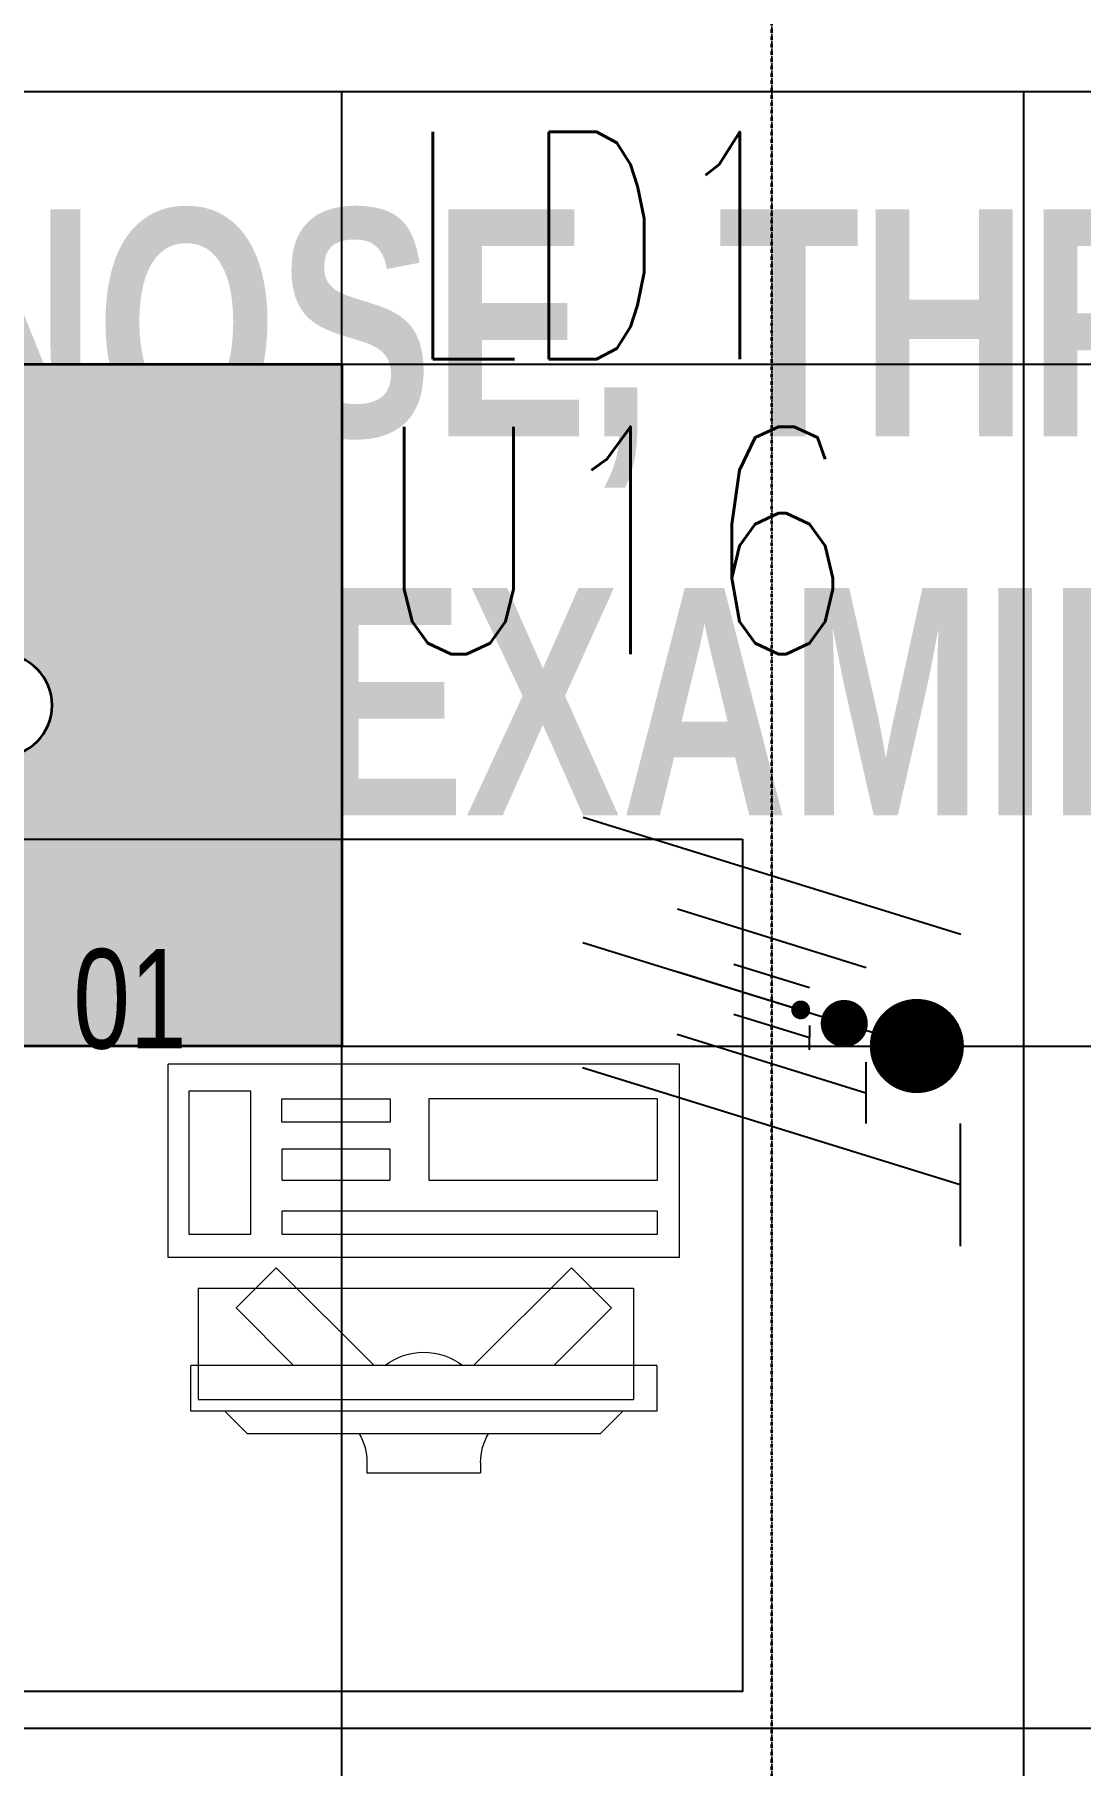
# Model space of a CAD drawing. Extents: x -12260 to 184725, y -29287 to 19916.
# Drawn here: x 45706 to 46626, y -7673 to -6150 of the extents above; entities that cross this region are included whole.
import ezdxf
from ezdxf.enums import TextEntityAlignment as Align

# ---------------------------------------------------------------- set-up
doc = ezdxf.new("R2010")
doc.units = 0
doc.header["$LTSCALE"] = 0.25
doc.linetypes.add('DASHDOT', pattern=[25.4, 12.7, -6.35, 0, -6.35])
for name, color, linetype, lineweight in [('01-First Floor-FUR$0$72_EGR_BASE_TEXT', 252, 'Continuous', 5), ('01-First Floor-FUR$0$72_EGR_EQP_TAG', 142, 'Continuous', 5), ('01-First Floor-FUR$0$LOADING', 253, 'Continuous', 5), ('01-First Floor-FUR$0$Walls', 251, 'Continuous', 5), ('E-LITE-CIRC', 6, 'Continuous', 25), ('E-LITE-CIRC-NUMB', 6, 'Continuous', 25), ('E-LITE-CLNG', 150, 'Continuous', 35), ('E-LITE-CLNG-CNDT', 6, 'DASHDOT', 35), ('E-LITE-CTRL', 6, 'Continuous', 25), ('E-LITE-IDEN', 6, 'Continuous', 25), ('E-POWR-WIRE', 6, 'Continuous', 25), ('E-POWR-WIRE @ 100', 6, 'Continuous', 25), ('E-POWR-WIRE @ 20', 6, 'Continuous', 25), ('E-POWR-WIRE @ 50', 6, 'Continuous', 25)]:
    doc.layers.add(name, color=color, linetype=linetype, lineweight=lineweight)
doc.layers.add('01-First Floor-FUR$0$FALSE CEILING', color=251, linetype='Continuous')
doc.styles.add('01-First Floor-FUR$0$X3G_ENTITY_257CFD', font='swisscl.ttf', dxfattribs={"height": 200})
doc.styles.add('01-First Floor-FUR$0$X3G_ENTITY_9EC9', font='swisscl.ttf', dxfattribs={"height": 0.2})
doc.styles.add('DC_SIMPLEX', font='SIMPLEX.shx', dxfattribs={"width": 0.7})

# ---------------------------------------------------------------- blocks, each defined once
blk = doc.blocks.new('*U213')
h = blk.add_hatch(color=254)
h.dxf.hatch_style = 1
h.paths.add_polyline_path([(-300, 300), (-300, -300), (300, -300), (300, 300)])
edge = h.paths.add_edge_path(flags=16)
edge.add_arc((0, 0), 45, 0, 360)
blk.add_lwpolyline([(-300, 300), (-300, -300), (300, -300), (300, 300)], close=True)
blk.add_circle((0, 0), 45)
at = {"layer": 'E-LITE-CIRC-NUMB', "style": 'DC_SIMPLEX', "width": 0.7, "flags": 8}
blk.add_attdef('CIRCUIT', text='', height=200, rotation=0, dxfattribs=at).set_placement((-473.9, 300), align=Align.RIGHT)
at = {"layer": 'E-LITE-CTRL', "style": 'DC_SIMPLEX', "width": 0.7, "flags": 8}
blk.add_attdef('CONTROL', (1118.9, -935), '', height=200, rotation=360, dxfattribs=at)
at = {"layer": 'E-LITE-IDEN', "style": 'DC_SIMPLEX', "width": 0.7, "flags": 8}
blk.add_attdef('TYPE', (497.9, 457.6), '', height=200, rotation=360, dxfattribs=at)
blk = doc.blocks.new('*U43')
for p, q in [((-1.658, 1.617), (1.663, 0.587)), ((-1.66, 0.515), (1.66, -0.515)), ((-1.663, -0.587), (1.658, -1.617)), ((1.659, -1.078), (1.657, -2.157))]:
    blk.add_line(p, q)
at = {"const_width": 0.414}
blk.add_lwpolyline([(1.278, -0.19, 1), (1.277, -0.604, 1)], format="xyb", close=True, dxfattribs=at)
blk = doc.blocks.new('*U941')
at = {"layer": 'E-POWR-WIRE @ 100', "xscale": 100, "yscale": 100, "zscale": 100}
blk.add_blockref('*U43', (46354, -7000.2), dxfattribs=at)
at = {"layer": 'E-POWR-WIRE @ 20', "xscale": 20, "yscale": 20, "zscale": 20}
blk.add_blockref('*U43', (46354, -7000.2), dxfattribs=at)
at = {"layer": 'E-POWR-WIRE @ 50', "xscale": 50, "yscale": 50, "zscale": 50}
blk.add_blockref('*U43', (46354, -7000.2), dxfattribs=at)
blk = doc.blocks.new('01-First Floor-FUR$0$ITCWLS1-P')
at = {"layer": '01-First Floor-FUR$0$LOADING'}
for p, q in [((-0.17, 0.45), (-0.17, 0)), ((-0.17, 0.45), (0, 0.45)), ((0, 0.45), (0, 0)), ((-0.2651, 0.43, 0), (-0.3051, 0.43, 0)), ((-0.3051, 0.43, 0), (-0.3051, 0.02, 0)), ((-0.2651, 0.43, 0), (-0.2651, 0.02, 0)), ((-0.1496, 0.4305), (-0.1291, 0.4305)), ((-0.1291, 0.4305), (-0.1291, 0.4089)), ((-0.3251, 0.38, 0), (-0.3051, 0.4, 0)), ((-0.197, 0.4094), (-0.295, 0.4094)), ((-0.295, 0.0264), (-0.295, 0.4094)), ((-0.197, 0.0264), (-0.197, 0.4094)), ((-0.3251, 0.38, 0), (-0.3251, 0.07, 0)), ((-0.3503, 0.275), (-0.3596, 0.275)), ((-0.3596, 0.175), (-0.3596, 0.275)), ((-0.3503, 0.175), (-0.3596, 0.175)), ((-0.3251, 0.07, 0), (-0.3051, 0.05, 0)), ((-0.3051, 0.02, 0), (-0.2651, 0.02, 0)), ((-0.197, 0.0264), (-0.295, 0.0264)), ((-0.17, 0), (0, 0))]:
    blk.add_line(p, q, dxfattribs=at)
at = {"layer": '01-First Floor-FUR$0$LOADING', "extrusion": (2.48281e-10, 3.18408e-10, -1)}
for p, q in [((-0.2651, 0.3395), (-0.2144, 0.3902)), ((-0.1791, 0.3548), (-0.2144, 0.3902)), ((-0.2651, 0.2688), (-0.1791, 0.3548))]:
    blk.add_line(p, q, dxfattribs=at)
at = {"layer": '01-First Floor-FUR$0$LOADING', "extrusion": (2.48281e-10, -3.18408e-10, -1)}
for p, q in [((-0.2651, 0.1812), (-0.1791, 0.0952)), ((-0.2651, 0.1105), (-0.2144, 0.0598)), ((-0.1791, 0.0952), (-0.2144, 0.0598))]:
    blk.add_line(p, q, dxfattribs=at)
at = {"layer": '01-First Floor-FUR$0$LOADING'}
for points in [[(-0.1291, 0.4089), (-0.1291, 0.1), (-0.1496, 0.1), (-0.1496, 0.4305)], [(-0.1496, 0.1), (-0.1496, 0.1), (-0.1496, 0.1), (-0.1496, 0.1), (-0.1496, 0.1), (-0.1496, 0.1), (-0.1496, 0.1), (-0.1496, 0.1), (-0.1496, 0.1)], [(-0.1496, 0.1), (-0.1496, 0.1), (-0.1496, 0.1), (-0.1496, 0.1), (-0.1496, 0.1), (-0.1496, 0.1), (-0.1496, 0.1), (-0.1496, 0.1), (-0.1496, 0.1), (-0.1496, 0.1), (-0.1496, 0.1), (-0.1496, 0.1), (-0.1496, 0.1), (-0.1496, 0.1), (-0.1496, 0.1), (-0.1496, 0.1), (-0.1496, 0.1), (-0.1496, 0.1)], [(-0.1496, 0.1), (-0.1496, 0.1), (-0.1496, 0.1), (-0.1496, 0.1), (-0.1496, 0.1), (-0.1496, 0.1), (-0.1496, 0.1), (-0.1496, 0.1), (-0.1496, 0.1), (-0.1496, 0.1)], [(-0.1496, 0.1), (-0.1496, 0.1), (-0.1496, 0.1), (-0.1496, 0.1), (-0.1496, 0.1), (-0.1496, 0.1), (-0.1496, 0.1)], [(-0.1496, 0.1), (-0.1496, 0.1), (-0.1496, 0.1), (-0.1496, 0.1), (-0.1496, 0.1), (-0.1496, 0.1), (-0.1496, 0.1), (-0.1496, 0.1), (-0.1496, 0.1), (-0.1496, 0.1)], [(-0.1496, 0.1), (-0.1496, 0.1), (-0.1496, 0.1), (-0.1496, 0.1), (-0.1496, 0.1), (-0.1496, 0.1), (-0.1496, 0.1), (-0.1496, 0.1), (-0.1496, 0.1), (-0.1496, 0.1), (-0.1496, 0.1), (-0.1496, 0.1), (-0.1496, 0.1), (-0.1496, 0.1), (-0.1496, 0.1)], [(-0.1496, 0.1), (-0.1496, 0.1), (-0.1496, 0.1), (-0.1496, 0.1), (-0.1496, 0.1), (-0.1496, 0.1), (-0.1496, 0.1), (-0.1496, 0.1), (-0.1496, 0.1), (-0.1496, 0.1)], [(-0.1496, 0.1), (-0.1496, 0.1), (-0.1496, 0.1), (-0.1496, 0.1), (-0.1496, 0.1), (-0.1496, 0.1), (-0.1496, 0.1), (-0.1496, 0.1), (-0.1496, 0.1), (-0.1496, 0.1)], [(-0.1496, 0.1), (-0.1496, 0.1), (-0.1496, 0.1), (-0.1496, 0.1), (-0.1496, 0.1), (-0.1496, 0.1), (-0.1496, 0.1), (-0.1496, 0.1), (-0.1496, 0.1), (-0.1496, 0.1), (-0.1496, 0.1), (-0.1496, 0.1), (-0.1496, 0.1), (-0.1496, 0.1), (-0.1496, 0.1), (-0.1496, 0.1), (-0.1496, 0.1), (-0.1496, 0.1), (-0.1496, 0.1), (-0.1496, 0.1), (-0.1496, 0.1), (-0.1496, 0.1), (-0.1496, 0.1), (-0.1496, 0.1), (-0.1496, 0.1), (-0.1496, 0.1), (-0.1496, 0.1), (-0.1496, 0.1), (-0.1496, 0.1), (-0.1496, 0.1), (-0.1496, 0.1), (-0.1496, 0.1), (-0.1496, 0.1), (-0.1496, 0.1), (-0.1496, 0.1), (-0.1496, 0.1), (-0.1496, 0.1), (-0.1496, 0.1), (-0.1496, 0.1), (-0.1496, 0.1), (-0.1496, 0.1), (-0.1496, 0.1), (-0.1496, 0.1), (-0.1496, 0.1), (-0.1496, 0.1), (-0.1496, 0.1), (-0.1496, 0.1), (-0.1496, 0.1), (-0.1496, 0.1), (-0.1496, 0.1), (-0.1496, 0.1), (-0.1496, 0.1), (-0.1496, 0.1), (-0.1496, 0.1)], [(-0.1496, 0.1), (-0.1496, 0.1), (-0.1496, 0.1), (-0.1496, 0.1), (-0.1496, 0.1), (-0.1496, 0.1), (-0.1496, 0.1), (-0.1496, 0.1), (-0.1496, 0.1), (-0.1496, 0.1), (-0.1496, 0.1), (-0.1496, 0.1), (-0.1496, 0.1), (-0.1496, 0.1), (-0.1496, 0.1), (-0.1496, 0.1), (-0.1496, 0.1), (-0.1496, 0.1), (-0.1496, 0.1), (-0.1496, 0.1), (-0.1496, 0.1), (-0.1496, 0.1), (-0.1496, 0.1), (-0.1496, 0.1), (-0.1496, 0.1), (-0.1496, 0.1), (-0.1496, 0.1), (-0.1496, 0.1), (-0.1496, 0.1), (-0.1496, 0.1), (-0.1496, 0.1), (-0.1496, 0.1), (-0.1496, 0.1), (-0.1496, 0.1), (-0.1496, 0.1), (-0.1496, 0.1), (-0.1496, 0.1), (-0.1496, 0.1), (-0.1496, 0.1), (-0.1496, 0.1), (-0.1496, 0.1), (-0.1496, 0.1), (-0.1496, 0.1), (-0.1496, 0.1), (-0.1496, 0.1), (-0.1496, 0.1), (-0.1496, 0.1), (-0.1496, 0.1), (-0.1496, 0.1), (-0.1496, 0.1), (-0.1496, 0.1), (-0.1496, 0.1), (-0.1496, 0.1), (-0.1496, 0.1), (-0.1496, 0.1), (-0.1496, 0.1), (-0.1496, 0.1), (-0.1496, 0.1), (-0.1496, 0.1), (-0.1496, 0.1), (-0.1496, 0.1), (-0.1496, 0.1), (-0.1496, 0.1), (-0.1496, 0.1), (-0.1496, 0.1), (-0.1496, 0.1), (-0.1496, 0.1), (-0.1496, 0.1), (-0.1496, 0.1), (-0.1496, 0.1), (-0.1496, 0.1), (-0.1496, 0.1), (-0.1496, 0.1), (-0.1496, 0.1), (-0.1496, 0.1), (-0.1496, 0.1), (-0.1496, 0.1), (-0.1496, 0.1), (-0.1496, 0.1), (-0.1496, 0.1), (-0.1496, 0.1), (-0.1496, 0.1), (-0.1496, 0.1), (-0.1496, 0.1), (-0.1496, 0.1), (-0.1496, 0.1), (-0.1496, 0.1), (-0.1496, 0.1), (-0.1496, 0.1)], [(-0.1496, 0.1), (-0.1496, 0.1), (-0.1496, 0.1), (-0.1496, 0.1), (-0.1496, 0.1), (-0.1496, 0.1), (-0.1496, 0.1), (-0.1496, 0.1), (-0.1496, 0.1), (-0.1496, 0.1), (-0.1496, 0.1), (-0.1496, 0.1)], [(-0.1496, 0.1), (-0.1496, 0.1), (-0.1496, 0.1), (-0.1496, 0.1), (-0.1496, 0.1), (-0.1496, 0.1), (-0.1496, 0.1)], [(-0.1496, 0.1), (-0.1496, 0.1), (-0.1496, 0.1), (-0.1496, 0.1), (-0.1496, 0.1), (-0.1496, 0.1), (-0.1496, 0.1), (-0.1496, 0.1), (-0.1496, 0.1), (-0.1496, 0.1), (-0.1496, 0.1), (-0.1496, 0.1), (-0.1496, 0.1), (-0.1496, 0.1), (-0.1496, 0.1), (-0.1496, 0.1), (-0.1496, 0.1)], [(-0.1496, 0.1), (-0.1496, 0.1), (-0.1496, 0.1), (-0.1496, 0.1), (-0.1496, 0.1), (-0.1496, 0.1), (-0.1496, 0.1), (-0.1496, 0.1), (-0.1496, 0.1), (-0.1496, 0.1), (-0.1496, 0.1), (-0.1496, 0.1), (-0.1496, 0.1), (-0.1496, 0.1), (-0.1496, 0.1), (-0.1496, 0.1), (-0.1496, 0.1), (-0.1496, 0.1), (-0.1496, 0.1), (-0.1496, 0.1), (-0.1496, 0.1), (-0.1496, 0.1), (-0.1496, 0.1), (-0.1496, 0.1), (-0.1496, 0.1), (-0.1496, 0.1), (-0.1496, 0.1), (-0.1496, 0.1), (-0.1496, 0.1), (-0.1496, 0.1), (-0.1496, 0.1), (-0.1496, 0.1), (-0.1496, 0.1), (-0.1496, 0.1), (-0.1496, 0.1), (-0.1496, 0.1), (-0.1496, 0.1), (-0.1496, 0.1), (-0.1496, 0.1), (-0.1496, 0.1), (-0.1496, 0.1), (-0.1496, 0.1), (-0.1496, 0.1), (-0.1496, 0.1), (-0.1496, 0.1), (-0.1496, 0.1), (-0.1496, 0.1), (-0.1496, 0.1), (-0.1496, 0.1), (-0.1496, 0.1), (-0.1496, 0.1), (-0.1496, 0.1), (-0.1496, 0.1), (-0.1496, 0.1), (-0.1496, 0.1), (-0.1496, 0.1), (-0.1496, 0.1), (-0.1496, 0.1), (-0.1496, 0.1), (-0.1496, 0.1), (-0.1496, 0.1), (-0.1496, 0.1), (-0.1496, 0.1), (-0.1496, 0.1), (-0.1496, 0.1), (-0.1496, 0.1), (-0.1496, 0.1), (-0.1496, 0.1), (-0.1496, 0.1), (-0.1496, 0.1), (-0.1496, 0.1), (-0.1496, 0.1), (-0.1496, 0.1), (-0.1496, 0.1), (-0.1496, 0.1), (-0.1496, 0.1), (-0.1496, 0.1), (-0.1496, 0.1), (-0.1496, 0.1), (-0.1496, 0.1), (-0.1496, 0.1), (-0.1496, 0.1), (-0.1496, 0.1), (-0.1496, 0.1), (-0.1496, 0.1), (-0.1496, 0.1), (-0.1496, 0.1), (-0.1496, 0.1), (-0.1496, 0.1), (-0.1496, 0.1), (-0.1496, 0.1), (-0.1496, 0.1), (-0.1496, 0.1), (-0.1496, 0.1), (-0.1496, 0.1), (-0.1496, 0.1), (-0.1496, 0.1), (-0.1496, 0.1), (-0.1496, 0.1), (-0.1496, 0.1), (-0.1496, 0.1), (-0.1496, 0.1), (-0.1496, 0.1), (-0.1496, 0.1), (-0.1496, 0.1), (-0.1496, 0.1), (-0.1496, 0.1), (-0.1496, 0.1), (-0.1496, 0.1), (-0.1496, 0.1), (-0.1496, 0.1)], [(-0.1496, 0.1), (-0.1496, 0.1), (-0.1496, 0.1), (-0.1496, 0.1), (-0.1496, 0.1), (-0.1496, 0.1), (-0.1496, 0.1), (-0.1496, 0.1)]]:
    blk.add_lwpolyline(points, dxfattribs=at)
for points in [[(-0.1019, 0.4305), (-0.0304, 0.4305), (-0.0304, 0.2294), (-0.1019, 0.2294)], [(-0.1019, 0.1954), (-0.0747, 0.1954), (-0.0747, 0.1), (-0.1019, 0.1)], [(-0.0304, 0.1954), (-0.0508, 0.1954), (-0.0508, 0.1), (-0.0304, 0.1)], [(-0.1496, 0.1), (-0.1496, 0.1), (-0.1496, 0.1), (-0.1496, 0.1), (-0.1496, 0.1), (-0.1496, 0.1), (-0.1496, 0.1), (-0.1496, 0.1), (-0.1496, 0.1), (-0.1496, 0.1), (-0.1496, 0.1), (-0.1496, 0.1), (-0.1496, 0.1), (-0.1496, 0.1), (-0.1496, 0.1), (-0.1496, 0.1), (-0.1496, 0.1), (-0.1496, 0.1), (-0.1496, 0.1), (-0.1496, 0.1), (-0.1496, 0.1), (-0.1496, 0.1), (-0.1496, 0.1), (-0.1496, 0.1), (-0.1496, 0.1), (-0.1496, 0.1), (-0.1496, 0.1), (-0.1496, 0.1), (-0.1496, 0.1), (-0.1496, 0.1), (-0.1496, 0.1), (-0.1496, 0.1), (-0.1496, 0.1), (-0.1496, 0.1), (-0.1496, 0.1), (-0.1496, 0.1), (-0.1496, 0.1), (-0.1496, 0.1), (-0.1496, 0.1), (-0.1496, 0.1), (-0.1496, 0.1), (-0.1496, 0.1), (-0.1496, 0.1), (-0.1496, 0.1), (-0.1496, 0.1), (-0.1496, 0.1), (-0.1496, 0.1), (-0.1496, 0.1), (-0.1496, 0.1), (-0.1496, 0.1), (-0.1496, 0.1), (-0.1496, 0.1), (-0.1496, 0.1), (-0.1496, 0.1), (-0.1496, 0.1), (-0.1496, 0.1), (-0.1496, 0.1), (-0.1496, 0.1), (-0.1496, 0.1), (-0.1496, 0.1), (-0.1496, 0.1), (-0.1496, 0.1), (-0.1496, 0.1), (-0.1496, 0.1), (-0.1496, 0.1), (-0.1496, 0.1), (-0.1496, 0.1), (-0.1496, 0.1), (-0.1496, 0.1), (-0.1496, 0.1), (-0.1496, 0.1), (-0.1496, 0.1), (-0.1496, 0.1), (-0.1496, 0.1), (-0.1496, 0.1), (-0.1496, 0.1), (-0.1496, 0.1), (-0.1496, 0.1), (-0.1496, 0.1), (-0.1496, 0.1), (-0.1496, 0.1), (-0.1496, 0.1), (-0.1496, 0.1), (-0.1496, 0.1), (-0.1496, 0.1), (-0.1496, 0.1), (-0.1496, 0.1), (-0.1496, 0.1), (-0.1496, 0.1), (-0.1496, 0.1), (-0.1496, 0.1), (-0.1496, 0.1), (-0.1496, 0.1), (-0.1496, 0.1), (-0.1496, 0.1), (-0.1496, 0.1), (-0.1496, 0.1), (-0.1496, 0.1), (-0.1496, 0.1), (-0.1496, 0.1), (-0.1496, 0.1), (-0.1496, 0.1), (-0.1496, 0.1), (-0.1496, 0.1), (-0.1496, 0.1), (-0.1496, 0.1), (-0.1496, 0.1), (-0.1496, 0.1), (-0.1496, 0.1), (-0.1496, 0.1), (-0.1496, 0.1), (-0.1496, 0.1), (-0.1496, 0.1), (-0.1496, 0.1), (-0.1496, 0.1), (-0.1496, 0.1), (-0.1496, 0.1), (-0.1496, 0.1), (-0.1496, 0.1), (-0.1496, 0.1), (-0.1496, 0.1), (-0.1496, 0.1), (-0.1496, 0.1), (-0.1496, 0.1), (-0.1496, 0.1), (-0.1496, 0.1), (-0.1496, 0.1), (-0.1496, 0.1), (-0.1496, 0.1), (-0.1496, 0.1), (-0.1496, 0.1), (-0.1496, 0.1), (-0.1496, 0.1), (-0.1496, 0.1), (-0.1496, 0.1), (-0.1496, 0.1), (-0.1496, 0.1), (-0.1496, 0.1), (-0.1496, 0.1), (-0.1496, 0.1), (-0.1496, 0.1), (-0.1496, 0.1), (-0.1496, 0.1), (-0.1496, 0.1), (-0.1496, 0.1), (-0.1496, 0.1), (-0.1496, 0.1), (-0.1496, 0.1), (-0.1496, 0.1), (-0.1496, 0.1), (-0.1496, 0.1), (-0.1496, 0.1), (-0.1496, 0.1), (-0.1496, 0.1), (-0.1496, 0.1), (-0.1496, 0.1), (-0.1496, 0.1), (-0.1496, 0.1), (-0.1496, 0.1), (-0.1496, 0.1), (-0.1496, 0.1), (-0.1496, 0.1), (-0.1496, 0.1), (-0.1496, 0.1), (-0.1496, 0.1), (-0.1496, 0.1), (-0.1496, 0.1), (-0.1496, 0.1), (-0.1496, 0.1), (-0.1496, 0.1), (-0.1496, 0.1), (-0.1496, 0.1), (-0.1496, 0.1), (-0.1496, 0.1), (-0.1496, 0.1), (-0.1496, 0.1), (-0.1496, 0.1), (-0.1496, 0.1), (-0.1496, 0.1), (-0.1496, 0.1), (-0.1496, 0.1), (-0.1496, 0.1), (-0.1496, 0.1), (-0.1496, 0.1), (-0.1496, 0.1), (-0.1496, 0.1), (-0.1496, 0.1), (-0.1496, 0.1), (-0.1496, 0.1), (-0.1496, 0.1), (-0.1496, 0.1), (-0.1496, 0.1), (-0.1496, 0.1), (-0.1496, 0.1), (-0.1496, 0.1), (-0.1496, 0.1), (-0.1496, 0.1), (-0.1496, 0.1), (-0.1496, 0.1), (-0.1496, 0.1), (-0.1496, 0.1), (-0.1496, 0.1), (-0.1496, 0.1), (-0.1496, 0.1), (-0.1496, 0.1), (-0.1496, 0.1), (-0.1496, 0.1), (-0.1496, 0.1), (-0.1496, 0.1), (-0.1496, 0.1), (-0.1496, 0.1), (-0.1496, 0.1), (-0.1496, 0.1), (-0.1496, 0.1), (-0.1496, 0.1), (-0.1496, 0.1), (-0.1496, 0.1), (-0.1496, 0.1), (-0.1496, 0.1), (-0.1496, 0.1), (-0.1496, 0.1), (-0.1496, 0.1), (-0.1496, 0.1), (-0.1496, 0.1), (-0.1496, 0.1), (-0.1496, 0.1), (-0.1496, 0.1), (-0.1496, 0.1), (-0.1496, 0.1), (-0.1496, 0.1), (-0.1496, 0.1), (-0.1496, 0.1), (-0.1496, 0.1), (-0.1496, 0.1), (-0.1496, 0.1), (-0.1496, 0.1), (-0.1496, 0.1), (-0.1496, 0.1), (-0.1496, 0.1), (-0.1496, 0.1), (-0.1496, 0.1), (-0.1496, 0.1), (-0.1496, 0.1), (-0.1496, 0.1), (-0.1496, 0.1), (-0.1496, 0.1), (-0.1496, 0.1), (-0.1496, 0.1), (-0.1496, 0.1), (-0.1496, 0.1), (-0.1496, 0.1), (-0.1496, 0.1), (-0.1496, 0.1), (-0.1496, 0.1), (-0.1496, 0.1), (-0.1496, 0.1), (-0.1496, 0.1), (-0.1496, 0.1), (-0.1496, 0.1), (-0.1496, 0.1), (-0.1496, 0.1), (-0.1496, 0.1), (-0.1496, 0.1), (-0.1496, 0.1), (-0.1496, 0.1), (-0.1496, 0.1), (-0.1496, 0.1), (-0.1496, 0.1), (-0.1496, 0.1), (-0.1496, 0.1), (-0.1496, 0.1), (-0.1496, 0.1), (-0.1496, 0.1), (-0.1496, 0.1), (-0.1496, 0.1), (-0.1496, 0.1), (-0.1496, 0.1)], [(-0.1496, 0.1), (-0.1496, 0.1), (-0.1496, 0.1), (-0.1496, 0.1), (-0.1496, 0.1), (-0.1496, 0.1), (-0.1496, 0.1), (-0.1496, 0.1), (-0.1496, 0.1), (-0.1496, 0.1), (-0.1496, 0.1), (-0.1496, 0.1), (-0.1496, 0.1), (-0.1496, 0.1), (-0.1496, 0.1), (-0.1496, 0.1), (-0.1496, 0.1), (-0.1496, 0.1), (-0.1496, 0.1), (-0.1496, 0.1), (-0.1496, 0.1), (-0.1496, 0.1), (-0.1496, 0.1), (-0.1496, 0.1), (-0.1496, 0.1), (-0.1496, 0.1), (-0.1496, 0.1), (-0.1496, 0.1), (-0.1496, 0.1), (-0.1496, 0.1), (-0.1496, 0.1), (-0.1496, 0.1), (-0.1496, 0.1), (-0.1496, 0.1), (-0.1496, 0.1), (-0.1496, 0.1), (-0.1496, 0.1), (-0.1496, 0.1), (-0.1496, 0.1), (-0.1496, 0.1), (-0.1496, 0.1), (-0.1496, 0.1), (-0.1496, 0.1), (-0.1496, 0.1), (-0.1496, 0.1), (-0.1496, 0.1), (-0.1496, 0.1), (-0.1496, 0.1), (-0.1496, 0.1), (-0.1496, 0.1), (-0.1496, 0.1), (-0.1496, 0.1), (-0.1496, 0.1), (-0.1496, 0.1), (-0.1496, 0.1), (-0.1496, 0.1), (-0.1496, 0.1), (-0.1496, 0.1), (-0.1496, 0.1), (-0.1496, 0.1), (-0.1496, 0.1), (-0.1496, 0.1), (-0.1496, 0.1), (-0.1496, 0.1), (-0.1496, 0.1), (-0.1496, 0.1), (-0.1496, 0.1), (-0.1496, 0.1), (-0.1496, 0.1), (-0.1496, 0.1), (-0.1496, 0.1), (-0.1496, 0.1), (-0.1496, 0.1), (-0.1496, 0.1), (-0.1496, 0.1), (-0.1496, 0.1), (-0.1496, 0.1), (-0.1496, 0.1), (-0.1496, 0.1), (-0.1496, 0.1), (-0.1496, 0.1), (-0.1496, 0.1), (-0.1496, 0.1), (-0.1496, 0.1), (-0.1496, 0.1), (-0.1496, 0.1), (-0.1496, 0.1), (-0.1496, 0.1), (-0.1496, 0.1), (-0.1496, 0.1), (-0.1496, 0.1), (-0.1496, 0.1), (-0.1496, 0.1), (-0.1496, 0.1), (-0.1496, 0.1), (-0.1496, 0.1), (-0.1496, 0.1), (-0.1496, 0.1), (-0.1496, 0.1), (-0.1496, 0.1), (-0.1496, 0.1), (-0.1496, 0.1), (-0.1496, 0.1), (-0.1496, 0.1), (-0.1496, 0.1), (-0.1496, 0.1), (-0.1496, 0.1), (-0.1496, 0.1), (-0.1496, 0.1), (-0.1496, 0.1), (-0.1496, 0.1), (-0.1496, 0.1), (-0.1496, 0.1), (-0.1496, 0.1), (-0.1496, 0.1), (-0.1496, 0.1), (-0.1496, 0.1), (-0.1496, 0.1), (-0.1496, 0.1), (-0.1496, 0.1), (-0.1496, 0.1), (-0.1496, 0.1), (-0.1496, 0.1), (-0.1496, 0.1), (-0.1496, 0.1), (-0.1496, 0.1), (-0.1496, 0.1), (-0.1496, 0.1), (-0.1496, 0.1), (-0.1496, 0.1), (-0.1496, 0.1), (-0.1496, 0.1), (-0.1496, 0.1), (-0.1496, 0.1), (-0.1496, 0.1), (-0.1496, 0.1), (-0.1496, 0.1), (-0.1496, 0.1), (-0.1496, 0.1), (-0.1496, 0.1), (-0.1496, 0.1), (-0.1496, 0.1), (-0.1496, 0.1), (-0.1496, 0.1), (-0.1496, 0.1), (-0.1496, 0.1), (-0.1496, 0.1), (-0.1496, 0.1), (-0.1496, 0.1), (-0.1496, 0.1), (-0.1496, 0.1), (-0.1496, 0.1), (-0.1496, 0.1), (-0.1496, 0.1), (-0.1496, 0.1), (-0.1496, 0.1), (-0.1496, 0.1), (-0.1496, 0.1), (-0.1496, 0.1), (-0.1496, 0.1), (-0.1496, 0.1), (-0.1496, 0.1), (-0.1496, 0.1), (-0.1496, 0.1), (-0.1496, 0.1), (-0.1496, 0.1), (-0.1496, 0.1), (-0.1496, 0.1), (-0.1496, 0.1), (-0.1496, 0.1), (-0.1496, 0.1), (-0.1496, 0.1), (-0.1496, 0.1), (-0.1496, 0.1), (-0.1496, 0.1), (-0.1496, 0.1), (-0.1496, 0.1), (-0.1496, 0.1), (-0.1496, 0.1), (-0.1496, 0.1), (-0.1496, 0.1), (-0.1496, 0.1), (-0.1496, 0.1), (-0.1496, 0.1), (-0.1496, 0.1), (-0.1496, 0.1), (-0.1496, 0.1), (-0.1496, 0.1), (-0.1496, 0.1), (-0.1496, 0.1), (-0.1496, 0.1), (-0.1496, 0.1), (-0.1496, 0.1), (-0.1496, 0.1), (-0.1496, 0.1), (-0.1496, 0.1), (-0.1496, 0.1), (-0.1496, 0.1), (-0.1496, 0.1), (-0.1496, 0.1), (-0.1496, 0.1), (-0.1496, 0.1), (-0.1496, 0.1), (-0.1496, 0.1), (-0.1496, 0.1), (-0.1496, 0.1), (-0.1496, 0.1), (-0.1496, 0.1), (-0.1496, 0.1), (-0.1496, 0.1), (-0.1496, 0.1), (-0.1496, 0.1), (-0.1496, 0.1), (-0.1496, 0.1)], [(-0.1496, 0.1), (-0.1496, 0.1), (-0.1496, 0.1), (-0.1496, 0.1), (-0.1496, 0.1), (-0.1496, 0.1), (-0.1496, 0.1), (-0.1496, 0.1), (-0.1496, 0.1), (-0.1496, 0.1), (-0.1496, 0.1), (-0.1496, 0.1), (-0.1496, 0.1), (-0.1496, 0.1), (-0.1496, 0.1), (-0.1496, 0.1), (-0.1496, 0.1), (-0.1496, 0.1), (-0.1496, 0.1), (-0.1496, 0.1), (-0.1496, 0.1), (-0.1496, 0.1), (-0.1496, 0.1), (-0.1496, 0.1), (-0.1496, 0.1), (-0.1496, 0.1), (-0.1496, 0.1), (-0.1496, 0.1), (-0.1496, 0.1), (-0.1496, 0.1), (-0.1496, 0.1), (-0.1496, 0.1), (-0.1496, 0.1), (-0.1496, 0.1), (-0.1496, 0.1), (-0.1496, 0.1), (-0.1496, 0.1), (-0.1496, 0.1), (-0.1496, 0.1), (-0.1496, 0.1), (-0.1496, 0.1), (-0.1496, 0.1), (-0.1496, 0.1), (-0.1496, 0.1), (-0.1496, 0.1), (-0.1496, 0.1), (-0.1496, 0.1), (-0.1496, 0.1), (-0.1496, 0.1), (-0.1496, 0.1), (-0.1496, 0.1), (-0.1496, 0.1), (-0.1496, 0.1), (-0.1496, 0.1), (-0.1496, 0.1), (-0.1496, 0.1), (-0.1496, 0.1), (-0.1496, 0.1), (-0.1496, 0.1), (-0.1496, 0.1), (-0.1496, 0.1), (-0.1496, 0.1), (-0.1496, 0.1), (-0.1496, 0.1), (-0.1496, 0.1), (-0.1496, 0.1), (-0.1496, 0.1), (-0.1496, 0.1), (-0.1496, 0.1), (-0.1496, 0.1), (-0.1496, 0.1), (-0.1496, 0.1), (-0.1496, 0.1), (-0.1496, 0.1), (-0.1496, 0.1), (-0.1496, 0.1), (-0.1496, 0.1), (-0.1496, 0.1), (-0.1496, 0.1), (-0.1496, 0.1), (-0.1496, 0.1), (-0.1496, 0.1), (-0.1496, 0.1), (-0.1496, 0.1), (-0.1496, 0.1), (-0.1496, 0.1), (-0.1496, 0.1), (-0.1496, 0.1), (-0.1496, 0.1), (-0.1496, 0.1), (-0.1496, 0.1), (-0.1496, 0.1), (-0.1496, 0.1), (-0.1496, 0.1), (-0.1496, 0.1), (-0.1496, 0.1), (-0.1496, 0.1), (-0.1496, 0.1), (-0.1496, 0.1), (-0.1496, 0.1), (-0.1496, 0.1), (-0.1496, 0.1), (-0.1496, 0.1), (-0.1496, 0.1), (-0.1496, 0.1), (-0.1496, 0.1), (-0.1496, 0.1), (-0.1496, 0.1), (-0.1496, 0.1), (-0.1496, 0.1), (-0.1496, 0.1), (-0.1496, 0.1), (-0.1496, 0.1), (-0.1496, 0.1), (-0.1496, 0.1), (-0.1496, 0.1), (-0.1496, 0.1), (-0.1496, 0.1), (-0.1496, 0.1), (-0.1496, 0.1), (-0.1496, 0.1), (-0.1496, 0.1), (-0.1496, 0.1), (-0.1496, 0.1), (-0.1496, 0.1), (-0.1496, 0.1), (-0.1496, 0.1), (-0.1496, 0.1), (-0.1496, 0.1), (-0.1496, 0.1), (-0.1496, 0.1), (-0.1496, 0.1), (-0.1496, 0.1), (-0.1496, 0.1), (-0.1496, 0.1), (-0.1496, 0.1), (-0.1496, 0.1), (-0.1496, 0.1), (-0.1496, 0.1), (-0.1496, 0.1), (-0.1496, 0.1), (-0.1496, 0.1), (-0.1496, 0.1), (-0.1496, 0.1), (-0.1496, 0.1), (-0.1496, 0.1), (-0.1496, 0.1), (-0.1496, 0.1), (-0.1496, 0.1), (-0.1496, 0.1), (-0.1496, 0.1), (-0.1496, 0.1), (-0.1496, 0.1), (-0.1496, 0.1), (-0.1496, 0.1), (-0.1496, 0.1), (-0.1496, 0.1), (-0.1496, 0.1), (-0.1496, 0.1), (-0.1496, 0.1), (-0.1496, 0.1), (-0.1496, 0.1), (-0.1496, 0.1), (-0.1496, 0.1), (-0.1496, 0.1), (-0.1496, 0.1), (-0.1496, 0.1), (-0.1496, 0.1), (-0.1496, 0.1), (-0.1496, 0.1), (-0.1496, 0.1), (-0.1496, 0.1), (-0.1496, 0.1), (-0.1496, 0.1), (-0.1496, 0.1), (-0.1496, 0.1), (-0.1496, 0.1), (-0.1496, 0.1), (-0.1496, 0.1), (-0.1496, 0.1), (-0.1496, 0.1), (-0.1496, 0.1), (-0.1496, 0.1), (-0.1496, 0.1), (-0.1496, 0.1), (-0.1496, 0.1), (-0.1496, 0.1), (-0.1496, 0.1), (-0.1496, 0.1), (-0.1496, 0.1), (-0.1496, 0.1), (-0.1496, 0.1), (-0.1496, 0.1), (-0.1496, 0.1), (-0.1496, 0.1), (-0.1496, 0.1), (-0.1496, 0.1), (-0.1496, 0.1), (-0.1496, 0.1), (-0.1496, 0.1), (-0.1496, 0.1), (-0.1496, 0.1), (-0.1496, 0.1), (-0.1496, 0.1), (-0.1496, 0.1), (-0.1496, 0.1), (-0.1496, 0.1), (-0.1496, 0.1), (-0.1496, 0.1), (-0.1496, 0.1), (-0.1496, 0.1), (-0.1496, 0.1), (-0.1496, 0.1), (-0.1496, 0.1), (-0.1496, 0.1), (-0.1496, 0.1), (-0.1496, 0.1), (-0.1496, 0.1), (-0.1496, 0.1)], [(-0.1496, 0.0727), (-0.0236, 0.0727), (-0.0236, 0.0182), (-0.1496, 0.0182)]]:
    blk.add_lwpolyline(points, close=True, dxfattribs=at)
for centre, radius, start, end in [((-0.3503, 0.325), 0.05, 270, 300.3093), ((-0.3089, 0.225), 0.0556, 321.9431, 38.0569), ((-0.3503, 0.125), 0.05, 59.6907, 90)]:
    blk.add_arc(centre, radius, start, end, dxfattribs=at)
blk = doc.blocks.new('01-First Floor-FUR')
at = {"layer": '01-First Floor-FUR$0$FALSE CEILING', "linetype": 'Continuous'}
for p, q in [((45976, -9440), (45976, -6200)), ((46576, -9440), (46576, -6200)), ((44776, -6440), (48976, -6440)), ((44776, -7040), (48976, -7040)), ((44776, -7640), (48976, -7640))]:
    blk.add_line(p, q, dxfattribs=at)
at = {"layer": '01-First Floor-FUR$0$FALSE CEILING'}
blk.add_lwpolyline([(44776, -6200), (48976, -6200), (48976, -9440), (44776, -9440)], close=True, dxfattribs=at)
at = {"layer": '01-First Floor-FUR$0$FALSE CEILING', "elevation": 0}
blk.add_lwpolyline([(46328.5, -6857.8), (46328.5, -7607.8), (44828.5, -7607.8), (44828.5, -6857.8)], close=True, dxfattribs=at)
at = {"layer": '01-First Floor-FUR$0$LOADING', "elevation": 0}
blk.add_lwpolyline([(46328.5, -6857.8), (46328.5, -7607.8), (44828.5, -7607.8), (44828.5, -6857.8)], close=True, dxfattribs=at)
at = {"layer": '01-First Floor-FUR$0$Walls'}
blk.add_line((48976, -6200), (44776, -6200), dxfattribs=at)
at = {"layer": '01-First Floor-FUR$0$LOADING', "extrusion": (1.93992e-16, 8.01373e-06, 1), "xscale": -1000.000000000014, "yscale": 1000.000000000014, "zscale": 1000.000000000014, "rotation": 270}
blk.add_blockref('01-First Floor-FUR$0$ITCWLS1-P', (45823, -7056, -0.1), dxfattribs=at)
at = {"layer": '01-First Floor-FUR$0$72_EGR_BASE_TEXT', "insert": (47012.4, -6303.6, -0.1), "char_height": 200, "width": 4223.97, "attachment_point": 2, "style": '01-First Floor-FUR$0$X3G_ENTITY_9EC9'}
blk.add_mtext('{\\fSwis721 LtCn BT|b1|i0|c0|p34;EAR, NOSE, THROAT CONSULTATION / EXAMINATION ROOM}', dxfattribs=at)
at = {"layer": '01-First Floor-FUR$0$72_EGR_EQP_TAG', "insert": (45789.5, -6954.6, 0), "char_height": 87.47, "attachment_point": 2, "style": '01-First Floor-FUR$0$X3G_ENTITY_257CFD'}
blk.add_mtext('01', dxfattribs=at)

msp = doc.modelspace()

# ---------------------------------------------------------------- linework, layer by layer
at = {"layer": 'E-LITE-CLNG-CNDT'}
msp.add_lwpolyline([(45976.3, -8540.1), (46300.2, -8372.1, 0.280115), (46354.2, -8283.4), (46354.2, -5496.6, 0.255874), (46308.1, -5412.3), (45976.1, -5200.1)], format="xyb", dxfattribs=at)

# ---------------------------------------------------------------- block references
at = {"layer": 'E-LITE-CLNG'}
ref = msp.add_blockref('*U213', (45676, -6740.1), dxfattribs=dict(at, xscale=-1))
ref.add_attrib('TYPE', 'LD1', (46031.9, -6435.6), dxfattribs={"layer": 'E-LITE-IDEN', "height": 200, "rotation": 0, "style": 'DC_SIMPLEX', "width": 0.7, "flags": 8})
at = {"layer": 'E-LITE-CLNG-CNDT'}
msp.add_blockref('01-First Floor-FUR', (0, 0), dxfattribs=at)
at = {"layer": 'E-POWR-WIRE'}
msp.add_blockref('*U941', (0, 0), dxfattribs=at)

# ---------------------------------------------------------------- texts
at = {"layer": 'E-LITE-CIRC', "style": 'DC_SIMPLEX', "width": 0.8}
msp.add_text('U16', height=200, rotation=0, dxfattribs=at).set_placement((46003.4, -6695, 0))

doc.saveas('drawing.dxf')
